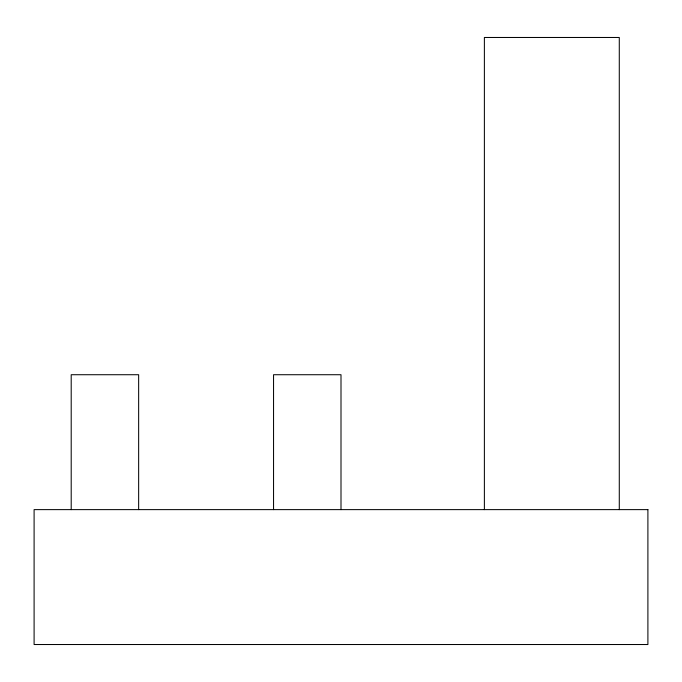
<?xml version="1.0" encoding="UTF-8"?>
<svg xmlns="http://www.w3.org/2000/svg" width="682" height="682" viewBox="0 0 682 682"><rect width="100%" height="100%" fill="white"/><g stroke="black" fill="none" stroke-linecap="round" stroke-linejoin="round"><path stroke-width="1.02" d="M619.282 509.624L619.282 37.476L484.382 37.476L484.382 509.624M341 509.624L341 374.725L273.55 374.725L273.55 509.624M138.651 509.624L138.651 374.725L71.201 374.725L71.201 509.624M647.9 509.624L34.1 509.624L34.1 644.524L647.9 644.524L647.9 509.624"/></g></svg>
